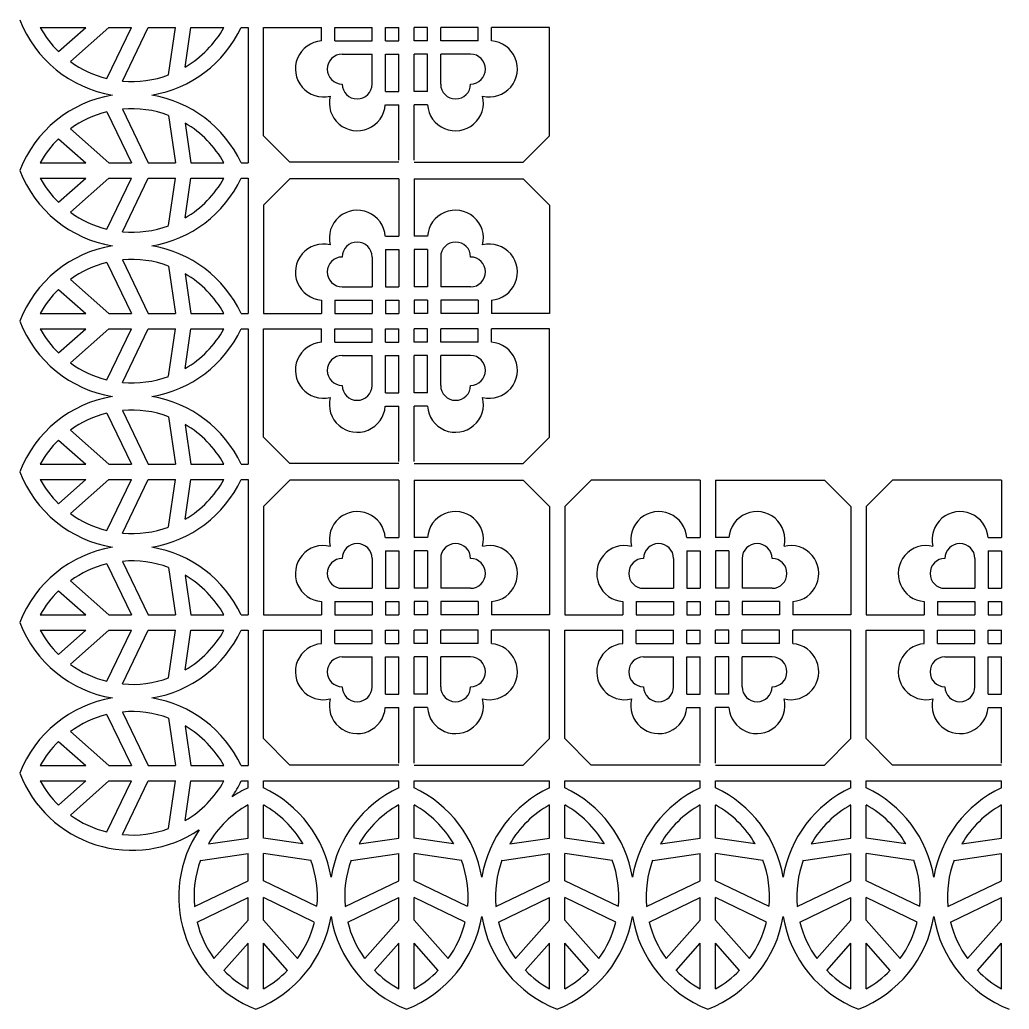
# Model space of a CAD drawing. Extents: x 232 to 433, y 77 to 278.
# Drawn here: x 231.8 to 332.5, y 77.1 to 177.8 of the extents above; entities that cross this region are included whole.
import ezdxf

# ---------------------------------------------------------------- set-up
doc = ezdxf.new("R2010")
doc.units = 0
doc.layers.get('0').update_dxf_attribs({"linetype": 'CONTINUOUS'})

msp = doc.modelspace()

# ---------------------------------------------------------------- linework, layer by layer
for p, q in [((233.91, 176.99), (238.54, 176.99)), ((235.78, 174.53), (238.54, 176.99)), ((236.99, 173.52), (240.88, 176.99)), ((240.69, 171.8), (243.18, 176.99)), ((240.88, 176.99), (243.18, 176.99)), ((242.29, 171.53), (244.9, 176.99)), ((244.9, 176.99), (247.67, 176.99)), ((246.97, 172.16), (247.67, 176.99)), ((248.66, 172.96), (249.24, 176.99)), ((249.24, 176.99), (252.6, 176.99)), ((254.35, 176.99), (255.05, 176.99)), ((255.05, 176.99), (255.05, 163.21)), ((256.61, 165.96), (256.61, 176.99)), ((256.61, 176.99), (262.52, 176.99)), ((262.52, 175.62), (262.52, 176.99)), ((263.87, 175.63), (263.87, 176.99)), ((263.87, 176.99), (267.67, 176.99)), ((267.67, 175.63), (267.67, 176.99)), ((269.03, 175.63), (269.03, 176.99)), ((269.03, 176.99), (270.38, 176.99)), ((270.38, 175.63), (270.38, 176.99)), ((271.94, 175.63), (271.94, 176.99)), ((273.3, 176.99), (271.94, 176.99)), ((273.3, 175.63), (273.3, 176.99)), ((274.65, 175.63), (274.65, 176.99)), ((278.45, 176.99), (274.65, 176.99)), ((278.45, 175.63), (278.45, 176.99)), ((285.72, 176.99), (279.81, 176.99)), ((279.81, 175.62), (279.81, 176.99)), ((285.72, 165.96), (285.72, 176.99)), ((263.87, 175.63), (267.67, 175.63)), ((269.03, 175.63), (270.38, 175.63)), ((273.3, 175.63), (271.94, 175.63)), ((278.45, 175.63), (274.65, 175.63)), ((264.63, 174.27), (267.67, 174.27)), ((267.67, 171.23), (267.67, 174.27)), ((269.03, 174.27), (270.38, 174.27)), ((269.03, 170.48), (269.03, 174.27)), ((270.38, 170.48), (270.38, 174.27)), ((271.94, 170.48), (271.94, 174.27)), ((273.3, 174.27), (271.94, 174.27)), ((273.3, 170.48), (273.3, 174.27)), ((274.65, 171.23), (274.65, 174.27)), ((277.69, 174.27), (274.65, 174.27)), ((269.03, 170.48), (270.38, 170.48)), ((273.3, 170.48), (271.94, 170.48)), ((269.02, 169.12), (270.38, 169.12)), ((270.38, 163.47), (270.38, 169.12)), ((271.94, 163.47), (271.94, 169.12)), ((273.3, 169.12), (271.94, 169.12)), ((240.69, 168.4), (243.18, 163.21)), ((242.29, 168.66), (244.9, 163.21)), ((246.97, 168.04), (247.67, 163.21)), ((248.66, 167.24), (249.24, 163.21)), ((236.99, 166.68), (240.88, 163.21)), ((235.78, 165.66), (238.54, 163.21)), ((259.29, 163.27), (256.61, 165.96)), ((283.03, 163.27), (285.72, 165.96)), ((233.91, 163.21), (238.54, 163.21)), ((240.88, 163.21), (243.18, 163.21)), ((244.9, 163.21), (247.67, 163.21)), ((249.24, 163.21), (252.6, 163.21)), ((254.35, 163.21), (255.05, 163.21)), ((270.38, 163.27), (259.29, 163.27)), ((271.94, 163.27), (283.03, 163.27)), ((233.91, 161.65), (238.54, 161.65)), ((235.78, 159.2), (238.54, 161.65)), ((236.99, 158.19), (240.88, 161.65)), ((240.69, 156.47), (243.18, 161.65)), ((240.88, 161.65), (243.18, 161.65)), ((242.29, 156.2), (244.9, 161.65)), ((244.9, 161.65), (247.67, 161.65)), ((246.97, 156.82), (247.67, 161.65)), ((248.66, 157.62), (249.24, 161.65)), ((249.24, 161.65), (252.6, 161.65)), ((254.35, 161.65), (255.05, 161.65)), ((255.05, 161.65), (255.05, 147.88)), ((259.29, 161.59), (256.61, 158.91)), ((270.38, 161.59), (259.29, 161.59)), ((270.38, 161.59), (270.38, 155.74)), ((271.94, 161.59), (283.03, 161.59)), ((271.94, 161.59), (271.94, 155.74)), ((283.03, 161.59), (285.72, 158.91)), ((256.61, 158.91), (256.61, 147.88)), ((285.72, 158.91), (285.72, 147.88)), ((269.02, 155.74), (270.38, 155.74)), ((273.3, 155.74), (271.94, 155.74)), ((269.03, 154.39), (269.03, 150.59)), ((269.03, 154.39), (270.38, 154.39)), ((270.38, 154.39), (270.38, 150.59)), ((271.94, 154.39), (271.94, 150.59)), ((273.3, 154.39), (271.94, 154.39)), ((273.3, 154.39), (273.3, 150.59)), ((240.69, 153.06), (243.18, 147.88)), ((242.29, 153.33), (244.9, 147.88)), ((267.67, 153.63), (267.67, 150.59)), ((274.65, 153.63), (274.65, 150.59)), ((246.97, 152.71), (247.67, 147.88)), ((236.99, 151.34), (240.88, 147.88)), ((248.66, 151.91), (249.24, 147.88)), ((235.78, 150.33), (238.54, 147.88)), ((264.63, 150.59), (267.67, 150.59)), ((269.03, 150.59), (270.38, 150.59)), ((273.3, 150.59), (271.94, 150.59)), ((277.69, 150.59), (274.65, 150.59)), ((262.52, 149.24), (262.52, 147.88)), ((263.87, 149.23), (267.67, 149.23)), ((263.87, 149.23), (263.87, 147.88)), ((267.67, 149.23), (267.67, 147.88)), ((269.03, 149.23), (270.38, 149.23)), ((269.03, 149.23), (269.03, 147.88)), ((270.38, 149.23), (270.38, 147.88)), ((273.3, 149.23), (271.94, 149.23)), ((271.94, 149.23), (271.94, 147.88)), ((273.3, 149.23), (273.3, 147.88)), ((278.45, 149.23), (274.65, 149.23)), ((274.65, 149.23), (274.65, 147.88)), ((278.45, 149.23), (278.45, 147.88)), ((279.81, 149.24), (279.81, 147.88)), ((233.91, 147.88), (238.54, 147.88)), ((240.88, 147.88), (243.18, 147.88)), ((244.9, 147.88), (247.67, 147.88)), ((249.24, 147.88), (252.6, 147.88)), ((254.35, 147.88), (255.05, 147.88)), ((256.61, 147.88), (262.52, 147.88)), ((263.87, 147.88), (267.67, 147.88)), ((269.03, 147.88), (270.38, 147.88)), ((273.3, 147.88), (271.94, 147.88)), ((278.45, 147.88), (274.65, 147.88)), ((285.72, 147.88), (279.81, 147.88)), ((233.91, 146.32), (238.54, 146.32)), ((235.78, 143.87), (238.54, 146.32)), ((236.99, 142.85), (240.88, 146.32)), ((240.69, 141.14), (243.18, 146.32)), ((240.88, 146.32), (243.18, 146.32)), ((242.29, 140.87), (244.9, 146.32)), ((244.9, 146.32), (247.67, 146.32)), ((246.97, 141.49), (247.67, 146.32)), ((248.66, 142.29), (249.24, 146.32)), ((249.24, 146.32), (252.6, 146.32)), ((254.35, 146.32), (255.05, 146.32)), ((255.05, 146.32), (255.05, 132.54)), ((256.61, 135.29), (256.61, 146.32)), ((256.61, 146.32), (262.52, 146.32)), ((262.52, 144.96), (262.52, 146.32)), ((263.87, 144.96), (263.87, 146.32)), ((263.87, 146.32), (267.67, 146.32)), ((267.67, 144.96), (267.67, 146.32)), ((269.03, 144.96), (269.03, 146.32)), ((269.03, 146.32), (270.38, 146.32)), ((270.38, 144.96), (270.38, 146.32)), ((271.94, 144.96), (271.94, 146.32)), ((273.3, 146.32), (271.94, 146.32)), ((273.3, 144.96), (273.3, 146.32)), ((274.65, 144.96), (274.65, 146.32)), ((278.45, 146.32), (274.65, 146.32)), ((278.45, 144.96), (278.45, 146.32)), ((279.81, 144.96), (279.81, 146.32)), ((285.72, 146.32), (279.81, 146.32)), ((285.72, 135.29), (285.72, 146.32)), ((263.87, 144.96), (267.67, 144.96)), ((269.03, 144.96), (270.38, 144.96)), ((273.3, 144.96), (271.94, 144.96)), ((278.45, 144.96), (274.65, 144.96)), ((264.63, 143.61), (267.67, 143.61)), ((267.67, 140.57), (267.67, 143.61)), ((269.03, 143.61), (270.38, 143.61)), ((269.03, 139.81), (269.03, 143.61)), ((270.38, 139.81), (270.38, 143.61)), ((273.3, 143.61), (271.94, 143.61)), ((271.94, 139.81), (271.94, 143.61)), ((273.3, 139.81), (273.3, 143.61)), ((277.69, 143.61), (274.65, 143.61)), ((274.65, 140.57), (274.65, 143.61)), ((269.03, 139.81), (270.38, 139.81)), ((273.3, 139.81), (271.94, 139.81)), ((242.29, 138), (244.9, 132.54)), ((269.02, 138.45), (270.38, 138.45)), ((270.38, 132.81), (270.38, 138.45)), ((271.94, 132.81), (271.94, 138.45)), ((273.3, 138.45), (271.94, 138.45)), ((240.69, 137.73), (243.18, 132.54)), ((246.97, 137.37), (247.67, 132.54)), ((236.99, 136.01), (240.88, 132.54)), ((248.66, 136.57), (249.24, 132.54)), ((235.78, 135), (238.54, 132.54)), ((259.29, 132.61), (256.61, 135.29)), ((283.03, 132.61), (285.72, 135.29)), ((233.91, 132.54), (238.54, 132.54)), ((240.88, 132.54), (243.18, 132.54)), ((244.9, 132.54), (247.67, 132.54)), ((249.24, 132.54), (252.6, 132.54)), ((254.35, 132.54), (255.05, 132.54)), ((270.38, 132.61), (259.29, 132.61)), ((271.94, 132.61), (283.03, 132.61)), ((233.91, 130.99), (238.54, 130.99)), ((235.78, 128.53), (238.54, 130.99)), ((236.99, 127.52), (240.88, 130.99)), ((240.69, 125.8), (243.18, 130.99)), ((240.88, 130.99), (243.18, 130.99)), ((242.29, 125.53), (244.9, 130.99)), ((244.9, 130.99), (247.67, 130.99)), ((246.97, 126.16), (247.67, 130.99)), ((248.66, 126.96), (249.24, 130.99)), ((249.24, 130.99), (252.6, 130.99)), ((254.35, 130.99), (255.05, 130.99)), ((255.05, 130.99), (255.05, 117.21)), ((259.29, 130.92), (256.61, 128.24)), ((270.38, 130.92), (259.29, 130.92)), ((270.38, 130.92), (270.38, 125.08)), ((271.94, 130.92), (283.03, 130.92)), ((271.94, 130.92), (271.94, 125.08)), ((283.03, 130.92), (285.72, 128.24)), ((289.96, 130.92), (287.27, 128.24)), ((301.05, 130.92), (289.96, 130.92)), ((301.05, 130.92), (301.05, 125.08)), ((302.61, 130.92), (313.7, 130.92)), ((302.61, 130.92), (302.61, 125.08)), ((313.7, 130.92), (316.38, 128.24)), ((320.62, 130.92), (317.94, 128.24)), ((331.72, 130.92), (320.62, 130.92)), ((331.72, 130.92), (331.72, 125.08)), ((256.61, 128.24), (256.61, 117.21)), ((285.72, 128.24), (285.72, 117.21)), ((287.27, 128.24), (287.27, 117.21)), ((316.38, 128.24), (316.38, 117.21)), ((317.94, 128.24), (317.94, 117.21)), ((269.02, 125.08), (270.38, 125.08)), ((273.3, 125.08), (271.94, 125.08)), ((299.69, 125.08), (301.05, 125.08)), ((303.97, 125.08), (302.61, 125.08)), ((330.35, 125.08), (331.72, 125.08)), ((267.67, 122.96), (267.67, 119.92)), ((269.03, 123.72), (269.03, 119.92)), ((269.03, 123.72), (270.38, 123.72)), ((270.38, 123.72), (270.38, 119.92)), ((271.94, 123.72), (271.94, 119.92)), ((273.3, 123.72), (271.94, 123.72)), ((273.3, 123.72), (273.3, 119.92)), ((274.65, 122.96), (274.65, 119.92)), ((298.34, 122.96), (298.34, 119.92)), ((299.69, 123.72), (299.69, 119.92)), ((299.69, 123.72), (301.05, 123.72)), ((301.05, 123.72), (301.05, 119.92)), ((302.61, 123.72), (302.61, 119.92)), ((303.96, 123.72), (302.61, 123.72)), ((303.96, 123.72), (303.96, 119.92)), ((305.32, 122.96), (305.32, 119.92)), ((329, 122.96), (329, 119.92)), ((330.36, 123.72), (330.36, 119.92)), ((330.36, 123.72), (331.72, 123.72)), ((331.72, 123.72), (331.72, 119.92)), ((240.69, 122.4), (243.18, 117.21)), ((242.29, 122.66), (244.9, 117.21)), ((246.97, 122.04), (247.67, 117.21)), ((248.66, 121.24), (249.24, 117.21)), ((236.99, 120.68), (240.88, 117.21)), ((264.63, 119.92), (267.67, 119.92)), ((269.03, 119.92), (270.38, 119.92)), ((273.3, 119.92), (271.94, 119.92)), ((277.69, 119.92), (274.65, 119.92)), ((295.3, 119.92), (298.34, 119.92)), ((299.69, 119.92), (301.05, 119.92)), ((303.96, 119.92), (302.61, 119.92)), ((308.36, 119.92), (305.32, 119.92)), ((325.96, 119.92), (329, 119.92)), ((330.36, 119.92), (331.72, 119.92)), ((235.78, 119.67), (238.54, 117.21)), ((262.52, 118.57), (262.52, 117.21)), ((263.87, 118.57), (263.87, 117.21)), ((263.87, 118.57), (267.67, 118.57)), ((267.67, 118.57), (267.67, 117.21)), ((269.03, 118.57), (270.38, 118.57)), ((269.03, 118.57), (269.03, 117.21)), ((270.38, 118.57), (270.38, 117.21)), ((271.94, 118.57), (271.94, 117.21)), ((273.3, 118.57), (271.94, 118.57)), ((273.3, 118.57), (273.3, 117.21)), ((274.65, 118.57), (274.65, 117.21)), ((278.45, 118.57), (274.65, 118.57)), ((278.45, 118.57), (278.45, 117.21)), ((279.81, 118.57), (279.81, 117.21)), ((293.18, 118.57), (293.18, 117.21)), ((294.54, 118.57), (298.34, 118.57)), ((294.54, 118.57), (294.54, 117.21)), ((298.34, 118.57), (298.34, 117.21)), ((299.69, 118.57), (299.69, 117.21)), ((299.69, 118.57), (301.05, 118.57)), ((301.05, 118.57), (301.05, 117.21)), ((303.96, 118.57), (302.61, 118.57)), ((302.61, 118.57), (302.61, 117.21)), ((303.96, 118.57), (303.96, 117.21)), ((309.12, 118.57), (305.32, 118.57)), ((305.32, 118.57), (305.32, 117.21)), ((309.12, 118.57), (309.12, 117.21)), ((310.47, 118.57), (310.47, 117.21)), ((323.85, 118.57), (323.85, 117.21)), ((325.21, 118.57), (329, 118.57)), ((325.21, 118.57), (325.21, 117.21)), ((329, 118.57), (329, 117.21)), ((330.36, 118.57), (330.36, 117.21)), ((330.36, 118.57), (331.72, 118.57)), ((331.72, 118.57), (331.72, 117.21)), ((233.91, 117.21), (238.54, 117.21)), ((240.88, 117.21), (243.18, 117.21)), ((244.9, 117.21), (247.67, 117.21)), ((249.24, 117.21), (252.6, 117.21)), ((254.35, 117.21), (255.05, 117.21)), ((256.61, 117.21), (262.52, 117.21)), ((263.87, 117.21), (267.67, 117.21)), ((269.03, 117.21), (270.38, 117.21)), ((273.3, 117.21), (271.94, 117.21)), ((278.45, 117.21), (274.65, 117.21)), ((285.72, 117.21), (279.81, 117.21)), ((287.27, 117.21), (293.18, 117.21)), ((294.54, 117.21), (298.34, 117.21)), ((299.69, 117.21), (301.05, 117.21)), ((303.96, 117.21), (302.61, 117.21)), ((309.12, 117.21), (305.32, 117.21)), ((316.38, 117.21), (310.47, 117.21)), ((317.94, 117.21), (323.85, 117.21)), ((325.21, 117.21), (329, 117.21)), ((330.36, 117.21), (331.72, 117.21)), ((233.91, 115.65), (238.54, 115.65)), ((235.78, 113.2), (238.54, 115.65)), ((236.99, 112.19), (240.88, 115.65)), ((240.69, 110.47), (243.18, 115.65)), ((240.88, 115.65), (243.18, 115.65)), ((242.29, 110.2), (244.9, 115.65)), ((244.9, 115.65), (247.67, 115.65)), ((246.97, 110.83), (247.67, 115.65)), ((248.66, 111.62), (249.24, 115.65)), ((249.24, 115.65), (252.6, 115.65)), ((254.35, 115.65), (255.05, 115.65)), ((255.05, 115.65), (255.05, 101.88)), ((256.61, 104.63), (256.61, 115.65)), ((256.61, 115.65), (262.52, 115.65)), ((262.52, 114.29), (262.52, 115.65)), ((263.87, 114.3), (263.87, 115.65)), ((263.87, 115.65), (267.67, 115.65)), ((267.67, 114.3), (267.67, 115.65)), ((269.03, 114.3), (269.03, 115.65)), ((269.03, 115.65), (270.38, 115.65)), ((270.38, 114.3), (270.38, 115.65)), ((271.94, 114.3), (271.94, 115.65)), ((273.3, 115.65), (271.94, 115.65)), ((273.3, 114.3), (273.3, 115.65)), ((274.65, 114.3), (274.65, 115.65)), ((278.45, 115.65), (274.65, 115.65)), ((278.45, 114.3), (278.45, 115.65)), ((285.72, 115.65), (279.81, 115.65)), ((279.81, 114.29), (279.81, 115.65)), ((285.72, 104.63), (285.72, 115.65)), ((287.27, 104.63), (287.27, 115.65)), ((287.27, 115.65), (293.18, 115.65)), ((293.18, 114.29), (293.18, 115.65)), ((294.54, 115.65), (298.34, 115.65)), ((294.54, 114.3), (294.54, 115.65)), ((298.34, 114.3), (298.34, 115.65)), ((299.69, 114.3), (299.69, 115.65)), ((299.69, 115.65), (301.05, 115.65)), ((301.05, 114.3), (301.05, 115.65)), ((302.61, 114.3), (302.61, 115.65)), ((303.96, 115.65), (302.61, 115.65)), ((303.96, 114.3), (303.96, 115.65)), ((309.12, 115.65), (305.32, 115.65)), ((305.32, 114.3), (305.32, 115.65)), ((309.12, 114.3), (309.12, 115.65)), ((310.47, 114.29), (310.47, 115.65)), ((316.38, 115.65), (310.47, 115.65)), ((316.38, 104.63), (316.38, 115.65)), ((317.94, 104.63), (317.94, 115.65)), ((317.94, 115.65), (323.85, 115.65)), ((323.85, 114.29), (323.85, 115.65)), ((325.21, 115.65), (329, 115.65)), ((325.21, 114.3), (325.21, 115.65)), ((329, 114.3), (329, 115.65)), ((330.36, 114.3), (330.36, 115.65)), ((330.36, 115.65), (331.72, 115.65)), ((331.72, 114.3), (331.72, 115.65)), ((263.87, 114.3), (267.67, 114.3)), ((269.03, 114.3), (270.38, 114.3)), ((273.3, 114.3), (271.94, 114.3)), ((278.45, 114.3), (274.65, 114.3)), ((294.54, 114.3), (298.34, 114.3)), ((299.69, 114.3), (301.05, 114.3)), ((303.96, 114.3), (302.61, 114.3)), ((309.12, 114.3), (305.32, 114.3)), ((325.21, 114.3), (329, 114.3)), ((330.36, 114.3), (331.72, 114.3)), ((264.63, 112.94), (267.67, 112.94)), ((267.67, 109.9), (267.67, 112.94)), ((269.03, 112.94), (270.38, 112.94)), ((269.03, 109.14), (269.03, 112.94)), ((270.38, 109.14), (270.38, 112.94)), ((271.94, 109.14), (271.94, 112.94)), ((273.3, 112.94), (271.94, 112.94)), ((273.3, 109.14), (273.3, 112.94)), ((274.65, 109.9), (274.65, 112.94)), ((277.69, 112.94), (274.65, 112.94)), ((295.3, 112.94), (298.34, 112.94)), ((298.34, 109.9), (298.34, 112.94)), ((299.69, 109.14), (299.69, 112.94)), ((299.69, 112.94), (301.05, 112.94)), ((301.05, 109.14), (301.05, 112.94)), ((303.96, 112.94), (302.61, 112.94)), ((302.61, 109.14), (302.61, 112.94)), ((303.96, 109.14), (303.96, 112.94)), ((308.36, 112.94), (305.32, 112.94)), ((305.32, 109.9), (305.32, 112.94)), ((325.96, 112.94), (329, 112.94)), ((329, 109.9), (329, 112.94)), ((330.36, 109.14), (330.36, 112.94)), ((330.36, 112.94), (331.72, 112.94)), ((331.72, 109.14), (331.72, 112.94)), ((269.03, 109.14), (270.38, 109.14)), ((273.3, 109.14), (271.94, 109.14)), ((299.69, 109.14), (301.05, 109.14)), ((303.96, 109.14), (302.61, 109.14)), ((330.36, 109.14), (331.72, 109.14)), ((269.02, 107.79), (270.38, 107.79)), ((270.38, 102.14), (270.38, 107.79)), ((271.94, 102.14), (271.94, 107.79)), ((273.3, 107.79), (271.94, 107.79)), ((299.69, 107.79), (301.05, 107.79)), ((301.05, 102.14), (301.05, 107.79)), ((302.61, 102.14), (302.61, 107.79)), ((303.97, 107.79), (302.61, 107.79)), ((330.35, 107.79), (331.72, 107.79)), ((331.72, 102.14), (331.72, 107.79)), ((240.69, 107.06), (243.18, 101.88)), ((242.29, 107.33), (244.9, 101.88)), ((246.97, 106.71), (247.67, 101.88)), ((248.66, 105.91), (249.24, 101.88)), ((236.99, 105.35), (240.88, 101.88)), ((235.78, 104.33), (238.54, 101.88)), ((259.29, 101.94), (256.61, 104.63)), ((283.03, 101.94), (285.72, 104.63)), ((289.96, 101.94), (287.27, 104.63)), ((313.7, 101.94), (316.38, 104.63)), ((320.62, 101.94), (317.94, 104.63)), ((233.91, 101.88), (238.54, 101.88)), ((240.88, 101.88), (243.18, 101.88)), ((244.9, 101.88), (247.67, 101.88)), ((249.24, 101.88), (252.6, 101.88)), ((254.35, 101.88), (255.05, 101.88)), ((270.38, 101.94), (259.29, 101.94)), ((271.94, 101.94), (283.03, 101.94)), ((301.05, 101.94), (289.96, 101.94)), ((302.61, 101.94), (313.7, 101.94)), ((331.72, 101.94), (320.62, 101.94)), ((233.91, 100.32), (238.54, 100.32)), ((235.78, 97.87), (238.54, 100.32)), ((236.99, 96.85), (240.88, 100.32)), ((240.69, 95.14), (243.18, 100.32)), ((240.88, 100.32), (243.18, 100.32)), ((242.29, 94.87), (244.9, 100.32)), ((244.9, 100.32), (247.67, 100.32)), ((246.97, 95.49), (247.67, 100.32)), ((248.66, 96.29), (249.24, 100.32)), ((249.24, 100.32), (252.6, 100.32)), ((254.35, 100.32), (255.05, 100.32)), ((255.05, 99.62), (255.05, 100.32)), ((256.61, 100.32), (270.38, 100.32)), ((256.61, 99.62), (256.61, 100.32)), ((270.38, 99.62), (270.38, 100.32)), ((271.94, 100.32), (285.72, 100.32)), ((271.94, 99.62), (271.94, 100.32)), ((285.72, 99.62), (285.72, 100.32)), ((287.27, 100.32), (301.05, 100.32)), ((287.27, 99.62), (287.27, 100.32)), ((301.05, 99.62), (301.05, 100.32)), ((302.61, 100.32), (316.38, 100.32)), ((302.61, 99.62), (302.61, 100.32)), ((316.38, 99.62), (316.38, 100.32)), ((317.94, 100.32), (331.72, 100.32)), ((317.94, 99.62), (317.94, 100.32)), ((331.72, 99.62), (331.72, 100.32)), ((255.05, 94.51), (255.05, 97.87)), ((256.61, 94.51), (256.61, 97.87)), ((270.38, 94.51), (270.38, 97.87)), ((271.94, 94.51), (271.94, 97.87)), ((285.72, 94.51), (285.72, 97.87)), ((287.27, 94.51), (287.27, 97.87)), ((301.05, 94.51), (301.05, 97.87)), ((302.61, 94.51), (302.61, 97.87)), ((316.38, 94.51), (316.38, 97.87)), ((317.94, 94.51), (317.94, 97.87)), ((331.72, 94.51), (331.72, 97.87)), ((251.02, 93.93), (255.05, 94.51)), ((260.64, 93.93), (256.61, 94.51)), ((266.35, 93.93), (270.38, 94.51)), ((275.97, 93.93), (271.94, 94.51)), ((281.69, 93.93), (285.72, 94.51)), ((291.3, 93.93), (287.27, 94.51)), ((297.02, 93.93), (301.05, 94.51)), ((306.64, 93.93), (302.61, 94.51)), ((312.35, 93.93), (316.38, 94.51)), ((321.97, 93.93), (317.94, 94.51)), ((327.68, 93.93), (331.72, 94.51)), ((250.22, 92.24), (255.05, 92.94)), ((255.05, 90.17), (255.05, 92.94)), ((261.44, 92.24), (256.61, 92.94)), ((256.61, 90.17), (256.61, 92.94)), ((265.55, 92.24), (270.38, 92.94)), ((270.38, 90.17), (270.38, 92.94)), ((276.77, 92.24), (271.94, 92.94)), ((271.94, 90.17), (271.94, 92.94)), ((280.89, 92.24), (285.72, 92.94)), ((285.72, 90.17), (285.72, 92.94)), ((292.1, 92.24), (287.27, 92.94)), ((287.27, 90.17), (287.27, 92.94)), ((296.22, 92.24), (301.05, 92.94)), ((301.05, 90.17), (301.05, 92.94)), ((307.44, 92.24), (302.61, 92.94)), ((302.61, 90.17), (302.61, 92.94)), ((311.55, 92.24), (316.38, 92.94)), ((316.38, 90.17), (316.38, 92.94)), ((322.77, 92.24), (317.94, 92.94)), ((317.94, 90.17), (317.94, 92.94)), ((326.89, 92.24), (331.72, 92.94)), ((331.72, 90.17), (331.72, 92.94)), ((249.6, 87.56), (255.05, 90.17)), ((262.06, 87.56), (256.61, 90.17)), ((264.93, 87.56), (270.38, 90.17)), ((277.39, 87.56), (271.94, 90.17)), ((280.26, 87.56), (285.72, 90.17)), ((292.73, 87.56), (287.27, 90.17)), ((295.6, 87.56), (301.05, 90.17)), ((308.06, 87.56), (302.61, 90.17)), ((310.93, 87.56), (316.38, 90.17)), ((323.39, 87.56), (317.94, 90.17)), ((326.26, 87.56), (331.72, 90.17)), ((249.87, 85.96), (255.05, 88.45)), ((255.05, 86.15), (255.05, 88.45)), ((261.79, 85.96), (256.61, 88.45)), ((256.61, 86.15), (256.61, 88.45)), ((265.2, 85.96), (270.38, 88.45)), ((270.38, 86.15), (270.38, 88.45)), ((277.13, 85.96), (271.94, 88.45)), ((271.94, 86.15), (271.94, 88.45)), ((280.53, 85.96), (285.72, 88.45)), ((285.72, 86.15), (285.72, 88.45)), ((292.46, 85.96), (287.27, 88.45)), ((287.27, 86.15), (287.27, 88.45)), ((295.86, 85.96), (301.05, 88.45)), ((301.05, 86.15), (301.05, 88.45)), ((307.79, 85.96), (302.61, 88.45)), ((302.61, 86.15), (302.61, 88.45)), ((311.2, 85.96), (316.38, 88.45)), ((316.38, 86.15), (316.38, 88.45)), ((323.12, 85.96), (317.94, 88.45)), ((317.94, 86.15), (317.94, 88.45)), ((326.53, 85.96), (331.72, 88.45)), ((331.72, 86.15), (331.72, 88.45)), ((251.58, 82.26), (255.05, 86.15)), ((260.07, 82.26), (256.61, 86.15)), ((266.92, 82.26), (270.38, 86.15)), ((275.41, 82.26), (271.94, 86.15)), ((282.25, 82.26), (285.72, 86.15)), ((290.74, 82.26), (287.27, 86.15)), ((297.58, 82.26), (301.05, 86.15)), ((306.07, 82.26), (302.61, 86.15)), ((312.92, 82.26), (316.38, 86.15)), ((321.41, 82.26), (317.94, 86.15)), ((328.25, 82.26), (331.72, 86.15)), ((252.6, 81.05), (255.05, 83.81)), ((255.05, 79.18), (255.05, 83.81)), ((259.06, 81.05), (256.61, 83.81)), ((256.61, 79.18), (256.61, 83.81)), ((267.93, 81.05), (270.38, 83.81)), ((270.38, 79.18), (270.38, 83.81)), ((274.39, 81.05), (271.94, 83.81)), ((271.94, 79.18), (271.94, 83.81)), ((283.26, 81.05), (285.72, 83.81)), ((285.72, 79.18), (285.72, 83.81)), ((287.27, 79.18), (287.27, 83.81)), ((289.73, 81.05), (287.27, 83.81)), ((298.6, 81.05), (301.05, 83.81)), ((301.05, 79.18), (301.05, 83.81)), ((305.06, 81.05), (302.61, 83.81)), ((302.61, 79.18), (302.61, 83.81)), ((313.93, 81.05), (316.38, 83.81)), ((316.38, 79.18), (316.38, 83.81)), ((317.94, 79.18), (317.94, 83.81)), ((320.39, 81.05), (317.94, 83.81)), ((329.26, 81.05), (331.72, 83.81)), ((331.72, 79.18), (331.72, 83.81))]:
    msp.add_line(p, q)
for centre, radius, start, end in [((243.25, 182.19), 12.25, 201.1503, 260.5925), ((243.25, 182.19), 10.7, 209.0844, 225.6876), ((243.25, 182.19), 12.25, 279.4075, 334.8911), ((243.25, 182.19), 10.7, 300.3537, 330.9156), ((262.72, 172.77), 2.85, 94.0171, 283.8388), ((279.61, 172.77), 2.85, 256.1612, 85.9829), ((264.63, 172.75), 1.52, 90, 270), ((277.69, 172.75), 1.52, 270, 90), ((243.25, 182.19), 10.7, 234.1208, 256.146), ((243.25, 182.19), 10.7, 264.833, 290.3382), ((266.15, 171.23), 1.52, 180, 0), ((276.17, 171.23), 1.52, 180, 360), ((243.25, 158.01), 12.25, 99.4075, 158.8497), ((243.25, 158.01), 12.25, 25.1089, 80.5925), ((266.17, 169.32), 2.85, 166.1612, 355.9829), ((276.15, 169.32), 2.85, 184.0171, 13.8388), ((243.25, 158.01), 10.7, 103.854, 125.8792), ((243.25, 158.01), 10.7, 69.6618, 95.167), ((243.25, 158.01), 10.7, 29.0844, 59.6463), ((243.25, 158.01), 10.7, 134.3124, 150.9156), ((243.25, 166.85), 12.25, 201.1503, 260.5925), ((243.25, 166.85), 10.7, 209.0844, 225.6876), ((243.25, 166.85), 12.25, 279.4075, 334.8911), ((243.25, 166.85), 10.7, 300.3537, 330.9156), ((243.25, 166.85), 10.7, 234.1208, 256.146), ((266.17, 155.54), 2.85, 4.0171, 193.8388), ((276.15, 155.54), 2.85, 346.1612, 175.9829), ((243.25, 166.85), 10.7, 264.833, 290.3382), ((266.15, 153.63), 1.52, 0, 180), ((276.17, 153.63), 1.52, 0, 180), ((243.25, 142.68), 12.25, 99.4075, 158.8497), ((243.25, 142.68), 12.25, 25.1089, 80.5925), ((262.72, 152.09), 2.85, 76.1612, 265.9829), ((279.61, 152.09), 2.85, 274.0171, 103.8388), ((243.25, 142.68), 10.7, 103.854, 125.8792), ((243.25, 142.68), 10.7, 69.6618, 95.167), ((264.63, 152.11), 1.52, 90, 270), ((277.69, 152.11), 1.52, 270, 90), ((243.25, 142.68), 10.7, 29.0844, 59.6463), ((243.25, 142.68), 10.7, 134.3124, 150.9156), ((243.25, 151.52), 12.25, 201.1503, 260.5925), ((243.25, 151.52), 10.7, 209.0844, 225.6876), ((243.25, 151.52), 12.25, 279.4075, 334.8911), ((243.25, 151.52), 10.7, 300.3537, 330.9156), ((262.72, 142.11), 2.85, 94.0171, 283.8388), ((279.61, 142.11), 2.85, 256.1612, 85.9829), ((264.63, 142.09), 1.52, 90, 270), ((277.69, 142.09), 1.52, 270, 90), ((243.25, 151.52), 10.7, 234.1208, 256.146), ((243.25, 151.52), 10.7, 264.833, 290.3382), ((266.15, 140.57), 1.52, 180, 0), ((276.17, 140.57), 1.52, 180, 360), ((243.25, 127.35), 12.25, 99.4075, 158.8497), ((243.25, 127.35), 12.25, 25.1089, 80.5925), ((266.17, 138.65), 2.85, 166.1612, 355.9829), ((276.15, 138.65), 2.85, 184.0171, 13.8388), ((243.25, 127.35), 10.7, 69.6618, 95.167), ((243.25, 127.35), 10.7, 103.854, 125.8792), ((243.25, 127.35), 10.7, 29.0844, 59.6463), ((243.25, 127.35), 10.7, 134.3124, 150.9156), ((243.25, 136.19), 12.25, 201.1503, 260.5925), ((243.25, 136.19), 10.7, 209.0844, 225.6876), ((243.25, 136.19), 12.25, 279.4075, 334.8911), ((243.25, 136.19), 10.7, 300.3537, 330.9156), ((243.25, 136.19), 10.7, 234.1208, 256.146), ((266.17, 124.88), 2.85, 4.0171, 193.8388), ((276.15, 124.88), 2.85, 346.1612, 175.9829), ((296.84, 124.88), 2.85, 4.0171, 193.8388), ((306.82, 124.88), 2.85, 346.1612, 175.9829), ((327.5, 124.88), 2.85, 4.0171, 193.8388), ((243.25, 136.19), 10.7, 264.833, 290.3382), ((243.25, 112.01), 12.25, 99.4075, 158.8497), ((243.25, 112.01), 12.25, 25.1089, 80.5925), ((262.72, 121.42), 2.85, 76.1612, 265.9829), ((266.15, 122.96), 1.52, 0, 180), ((276.17, 122.96), 1.52, 0, 180), ((279.61, 121.42), 2.85, 274.0171, 103.8388), ((293.38, 121.42), 2.85, 76.1612, 265.9829), ((296.82, 122.96), 1.52, 0, 180), ((306.84, 122.96), 1.52, 0, 180), ((310.27, 121.42), 2.85, 274.0171, 103.8388), ((324.05, 121.42), 2.85, 76.1612, 265.9829), ((327.48, 122.96), 1.52, 0, 180), ((264.63, 121.44), 1.52, 90, 270), ((277.69, 121.44), 1.52, 270, 90), ((295.3, 121.44), 1.52, 90, 270), ((308.36, 121.44), 1.52, 270, 90), ((325.96, 121.44), 1.52, 90, 270), ((243.25, 112.01), 10.7, 103.854, 125.8792), ((243.25, 112.01), 10.7, 69.6618, 95.167), ((243.25, 112.01), 10.7, 29.0844, 59.6463), ((243.25, 112.01), 10.7, 134.3124, 150.9156), ((243.25, 120.85), 12.25, 201.1503, 260.5925), ((243.25, 120.85), 10.7, 209.0844, 225.6876), ((243.25, 120.85), 12.25, 279.4075, 334.8911), ((243.25, 120.85), 10.7, 300.3537, 330.9156), ((262.72, 111.44), 2.85, 94.0171, 283.8388), ((279.61, 111.44), 2.85, 256.1612, 85.9829), ((293.38, 111.44), 2.85, 94.0171, 283.8388), ((310.27, 111.44), 2.85, 256.1612, 85.9829), ((324.05, 111.44), 2.85, 94.0171, 283.8388), ((264.63, 111.42), 1.52, 90, 270), ((277.69, 111.42), 1.52, 270, 90), ((295.3, 111.42), 1.52, 90, 270), ((308.36, 111.42), 1.52, 270, 90), ((325.96, 111.42), 1.52, 90, 270), ((243.25, 120.85), 10.7, 234.1208, 256.146), ((243.25, 120.85), 10.7, 264.833, 290.3382), ((266.15, 109.9), 1.52, 180, 0), ((276.17, 109.9), 1.52, 180, 360), ((296.82, 109.9), 1.52, 180, 0), ((306.84, 109.9), 1.52, 180, 360), ((327.48, 109.9), 1.52, 180, 0), ((243.25, 96.68), 12.25, 99.4075, 158.8497), ((243.25, 96.68), 12.25, 25.1089, 80.5925), ((266.17, 107.99), 2.85, 166.1612, 355.9829), ((276.15, 107.99), 2.85, 184.0171, 13.8388), ((296.84, 107.99), 2.85, 166.1612, 355.9829), ((306.82, 107.99), 2.85, 184.0171, 13.8388), ((327.5, 107.99), 2.85, 166.1612, 355.9829), ((243.25, 96.68), 10.7, 103.854, 125.8792), ((243.25, 96.68), 10.7, 69.6618, 95.167), ((243.25, 96.68), 10.7, 29.0844, 59.6463), ((243.25, 96.68), 10.7, 134.3124, 150.9156), ((243.25, 105.52), 12.25, 201.1503, 303.7771), ((243.25, 105.52), 10.7, 209.0844, 225.6876), ((243.25, 105.52), 10.7, 300.3537, 330.9156), ((243.25, 105.52), 12.25, 326.2229, 334.8911), ((260.25, 88.53), 12.25, 115.1089, 123.7771), ((251.41, 88.53), 12.25, 9.4075, 64.8911), ((275.58, 88.53), 12.25, 115.1089, 170.5925), ((266.74, 88.53), 12.25, 9.4075, 64.8911), ((290.92, 88.53), 12.25, 115.1089, 170.5925), ((282.07, 88.53), 12.25, 9.4075, 64.8911), ((306.25, 88.53), 12.25, 115.1089, 170.5925), ((297.41, 88.53), 12.25, 9.4075, 64.8911), ((321.58, 88.53), 12.25, 115.1089, 170.5925), ((312.74, 88.53), 12.25, 9.4075, 64.8911), ((336.91, 88.53), 12.25, 115.1089, 170.5925), ((260.25, 88.53), 10.7, 119.0844, 149.6463), ((251.41, 88.53), 10.7, 30.3537, 60.9156), ((275.58, 88.53), 10.7, 119.0844, 149.6463), ((266.74, 88.53), 10.7, 30.3537, 60.9156), ((290.92, 88.53), 10.7, 119.0844, 149.6463), ((282.07, 88.53), 10.7, 30.3537, 60.9156), ((306.25, 88.53), 10.7, 119.0844, 149.6463), ((297.41, 88.53), 10.7, 30.3537, 60.9156), ((321.58, 88.53), 10.7, 119.0844, 149.6463), ((312.74, 88.53), 10.7, 30.3537, 60.9156), ((336.91, 88.53), 10.7, 119.0844, 149.6463), ((243.25, 105.52), 10.7, 234.1208, 256.146), ((243.25, 105.52), 10.7, 264.833, 290.3382), ((260.25, 88.53), 12.25, 146.2229, 248.8497), ((260.25, 88.53), 10.7, 159.6618, 185.167), ((251.41, 88.53), 10.7, 354.833, 20.3382), ((275.58, 88.53), 10.7, 159.6618, 185.167), ((266.74, 88.53), 10.7, 354.833, 20.3382), ((290.92, 88.53), 10.7, 159.6618, 185.167), ((282.07, 88.53), 10.7, 354.833, 20.3382), ((306.25, 88.53), 10.7, 159.6618, 185.167), ((297.41, 88.53), 10.7, 354.833, 20.3382), ((321.58, 88.53), 10.7, 159.6618, 185.167), ((312.74, 88.53), 10.7, 354.833, 20.3382), ((336.91, 88.53), 10.7, 159.6618, 185.167), ((260.25, 88.53), 10.7, 193.854, 215.8792), ((251.41, 88.53), 12.25, 291.1503, 350.5925), ((251.41, 88.53), 10.7, 324.1208, 346.146), ((275.58, 88.53), 12.25, 189.4075, 248.8497), ((275.58, 88.53), 10.7, 193.854, 215.8792), ((266.74, 88.53), 12.25, 291.1503, 350.5925), ((266.74, 88.53), 10.7, 324.1208, 346.146), ((290.92, 88.53), 12.25, 189.4075, 248.8497), ((290.92, 88.53), 10.7, 193.854, 215.8792), ((282.07, 88.53), 12.25, 291.1503, 350.5925), ((282.07, 88.53), 10.7, 324.1208, 346.146), ((306.25, 88.53), 12.25, 189.4075, 248.8497), ((306.25, 88.53), 10.7, 193.854, 215.8792), ((297.41, 88.53), 12.25, 291.1503, 350.5925), ((297.41, 88.53), 10.7, 324.1208, 346.146), ((321.58, 88.53), 12.25, 189.4075, 248.8497), ((321.58, 88.53), 10.7, 193.854, 215.8792), ((312.74, 88.53), 12.25, 291.1503, 350.5925), ((312.74, 88.53), 10.7, 324.1208, 346.146), ((336.91, 88.53), 12.25, 189.4075, 248.8497), ((336.91, 88.53), 10.7, 193.854, 215.8792), ((260.25, 88.53), 10.7, 224.3124, 240.9156), ((251.41, 88.53), 10.7, 299.0844, 315.6876), ((275.58, 88.53), 10.7, 224.3124, 240.9156), ((266.74, 88.53), 10.7, 299.0844, 315.6876), ((290.92, 88.53), 10.7, 224.3124, 240.9156), ((282.07, 88.53), 10.7, 299.0844, 315.6876), ((306.25, 88.53), 10.7, 224.3124, 240.9156), ((297.41, 88.53), 10.7, 299.0844, 315.6876), ((321.58, 88.53), 10.7, 224.3124, 240.9156), ((312.74, 88.53), 10.7, 299.0844, 315.6876), ((336.91, 88.53), 10.7, 224.3124, 240.9156)]:
    msp.add_arc(centre, radius, start, end)

doc.saveas('drawing.dxf')
